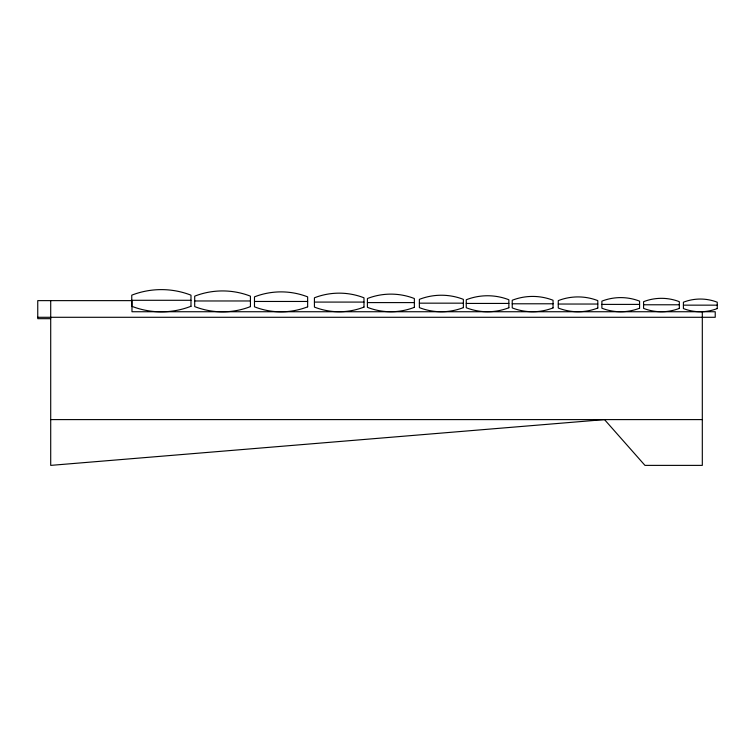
<?xml version="1.0" encoding="UTF-8"?>
<svg xmlns="http://www.w3.org/2000/svg" width="755" height="755" viewBox="0 0 755 755"><rect width="100%" height="100%" fill="white"/><g stroke="black" fill="none" stroke-linecap="round" stroke-linejoin="round"><path stroke-width="1.13" d="M131.757 300.292L190.987 300.292M194.696 300.971L250.434 300.971M254.482 301.462L307.644 301.462M314.42 302.085L363.986 302.085M367.402 302.595L414.363 302.595M419.365 303.161L463.381 303.161M466.25 303.434L508.87 303.434M512.23 303.784L553.056 303.784M558.266 304.038L597.8 304.038M601.886 304.397L639.57 304.397M643.581 304.775L679.33 304.775M683.407 305.152L717.25 305.152M37.75 317.289L715.23 317.289L715.23 311.739L131.974 311.739L131.974 300.632L37.75 300.632L37.75 318.676L50.708 318.676M50.708 419.601L702.31 419.601M702.31 311.739L702.31 465.382L644.959 465.382L604.51 419.601L50.708 465.382L50.708 300.632M717.25 308.568L717.25 302.217A46.706 46.706 0 0 0 683.407 302.217L683.407 308.568A46.706 46.706 0 0 0 717.25 308.568M679.33 308.389L679.33 301.679A49.349 49.349 0 0 0 643.581 301.679L643.581 308.389A49.349 49.349 0 0 0 679.33 308.389M639.57 308.21L639.57 301.141A52.01 52.01 0 0 0 601.886 301.141L601.886 308.21A52.01 52.01 0 0 0 639.57 308.21M597.8 308.031L597.8 300.622A54.558 54.558 0 0 0 558.266 300.622L558.266 308.031A54.558 54.558 0 0 0 597.8 308.031M553.056 307.908L553.056 300.254A56.342 56.342 0 0 0 512.23 300.254L512.23 307.908A56.342 56.342 0 0 0 553.056 307.908M508.87 307.747L508.87 299.754A58.824 58.824 0 0 0 466.25 299.754L466.25 307.747A58.824 58.824 0 0 0 508.87 307.747M463.381 307.615L463.381 299.357A60.759 60.759 0 0 0 419.365 299.357L419.365 307.615A60.759 60.759 0 0 0 463.381 307.615M414.363 307.332L414.363 298.527A64.817 64.817 0 0 0 367.402 298.527L367.402 307.332A64.817 64.817 0 0 0 414.363 307.332M363.986 307.096L363.986 297.8A68.412 68.412 0 0 0 314.42 297.8L314.42 307.096A68.412 68.412 0 0 0 363.986 307.096M307.644 306.832L307.644 296.866A73.377 73.377 0 0 0 254.482 296.866L254.482 306.832A73.377 73.377 0 0 0 307.644 306.832M250.434 306.606L250.434 296.158A76.925 76.925 0 0 0 194.696 296.158L194.696 306.606A76.925 76.925 0 0 0 250.434 306.606M190.987 306.275L190.987 295.167A81.757 81.757 0 0 0 131.757 295.167L131.757 306.275A81.757 81.757 0 0 0 190.987 306.275"/></g></svg>
